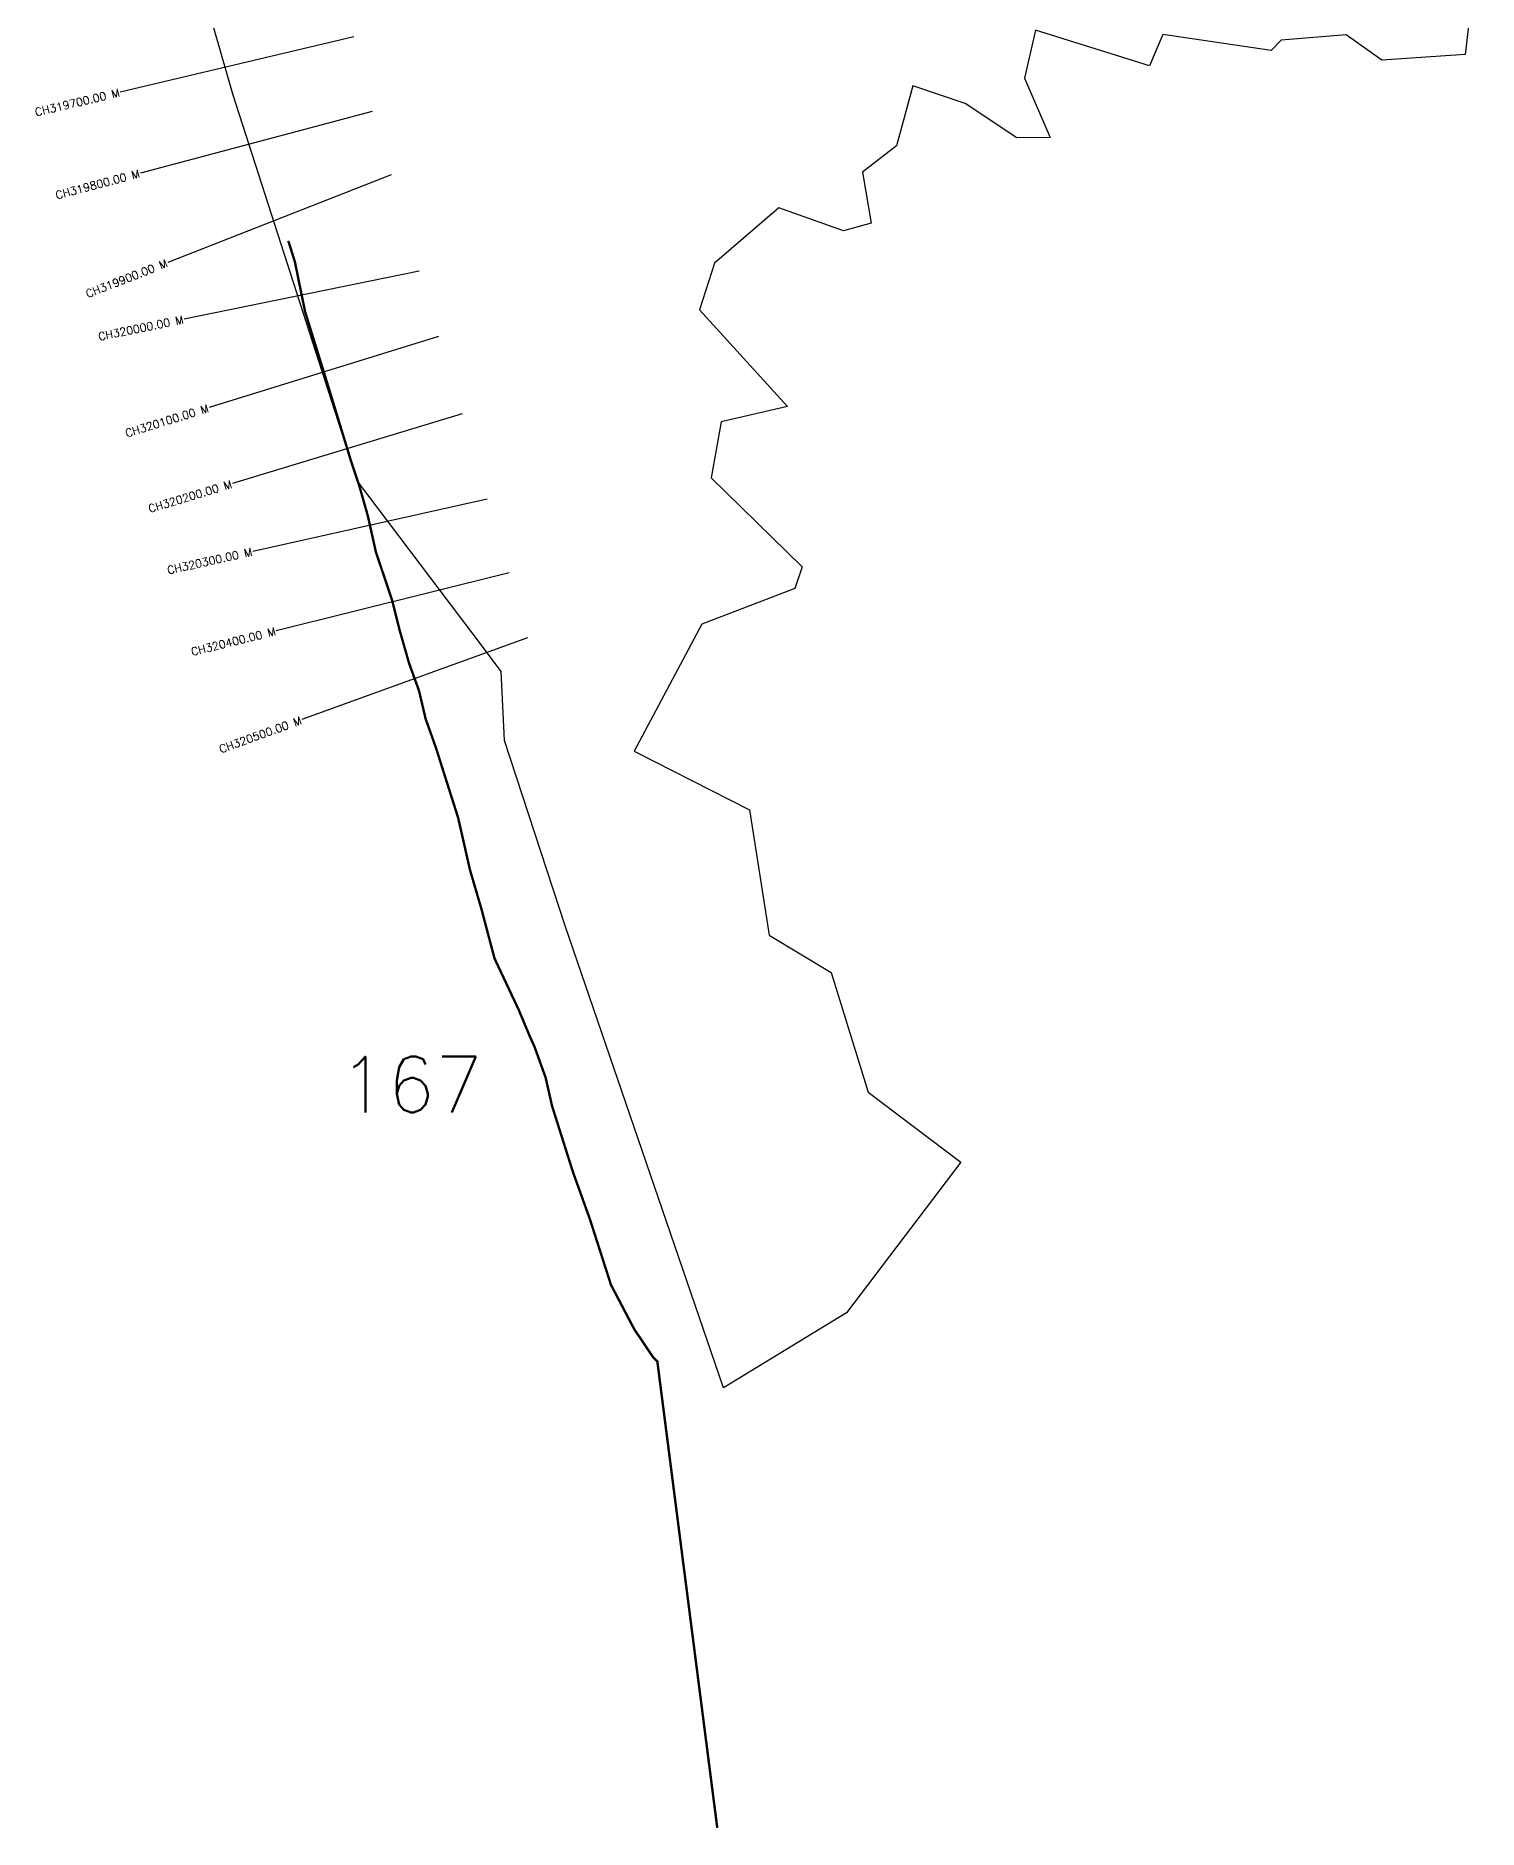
# Model space of a CAD drawing. Header units: metres. Extents: x 287395 to 289392, y 1999172 to 2003319.
# Drawn here: x 287454 to 289257, y 1999172 to 2001413 of the extents above; entities that cross this region are included whole.
import ezdxf
from ezdxf.enums import TextEntityAlignment as Align

# ---------------------------------------------------------------- set-up
doc = ezdxf.new("R2010")
doc.units = ezdxf.units.M
doc.header["$MEASUREMENT"] = 0
for name, color, linetype in [('CS', 134, 'Continuous'), ('CSMark', 6, 'Continuous'), ('NATURALLY PROTECTED', 3, 'Continuous'), ('village', 3, 'Continuous')]:
    doc.layers.add(name, color=color, linetype=linetype)
doc.styles.get("Standard").update_dxf_attribs({"font": 'simplex.shx'})

msp = doc.modelspace()

# ---------------------------------------------------------------- linework, layer by layer
at = {"layer": 'CS'}
for p, q in [((287851.6, 2001412.1), (287559.6, 2001342.9)), ((287874.7, 2001319), (287584.8, 2001241.9)), ((287898.4, 2001239.5), (287619, 2001130.2)), ((287933.5, 2001119.1), (287639.6, 2001059.2)), ((287957.4, 2001037.5), (287670.9, 2000948.7)), ((287986.9, 2000941.1), (287699.8, 2000853.8)), ((288018.2, 2000834.3), (287725.4, 2000769)), ((288045.7, 2000742.1), (287754.5, 2000669.6)), ((288068.7, 2000661), (287786.7, 2000558.7))]:
    msp.add_line(p, q, dxfattribs=at)
at = {"layer": 'NATURALLY PROTECTED', "const_width": 3, "flags": 128}
msp.add_lwpolyline([(287769.6, 2001157.1), (287770.5, 2001154.7), (287778, 2001130.8), (287790.7, 2001068.6), (287820.4, 2000972.9), (287847.9, 2000882.6), (287858.3, 2000851.6), (287869.2, 2000813.2), (287879.2, 2000768.3), (287899.7, 2000707.4), (287908.7, 2000671.2), (287920.6, 2000629.5), (287933.2, 2000594.6), (287941.4, 2000559.7), (287954.3, 2000523.5), (287963, 2000496), (287982, 2000436.2), (287996.9, 2000370.7), (288011, 2000322.6), (288027.5, 2000260.3), (288057.7, 2000196.1), (288072, 2000162), (288077.7, 2000149.4), (288091.4, 2000111.3), (288099.4, 2000076), (288113.1, 2000032.6), (288125.8, 1999992.6), (288146.7, 1999934.5), (288173.1, 1999852.2), (288202.2, 1999796.8), (288225.8, 1999761.7), (288231.1, 1999756.2), (288306, 1999173.4)], dxfattribs=at)
at = {"layer": 'village', "color": 6}
msp.add_polyline3d([(289257.2, 2001529.8, 0), (289240.9, 2001390.1, 0), (289136.6, 2001383.2, 0), (289092.4, 2001414.8, 0), (289010.9, 2001407.9, 0), (288998.5, 2001395.3, 0), (288863.2, 2001415.3, 0), (288846.4, 2001376.1, 0), (288703.9, 2001420.6, 0), (288690.2, 2001360.4, 0), (288722, 2001286.3, 0), (288680.3, 2001285.9, 0), (288615.8, 2001328.9, 0), (288550.4, 2001351, 0), (288530.1, 2001276.1, 0), (288487.6, 2001243.1, 0), (288498.5, 2001179.3, 0), (288463.6, 2001169.6, 0), (288382.8, 2001198.5, 0), (288302.5, 2001129.2, 0), (288283.6, 2001070.8, 0), (288394, 2000950.3, 0), (288310.9, 2000931, 0), (288298.3, 2000860.8, 0), (288412, 2000749.9, 0), (288403, 2000722.8, 0), (288286.9, 2000677.9, 0), (288202, 2000519.3, 0), (288346.2, 2000446, 0), (288370.9, 2000289.3, 0), (288448.2, 2000242.5, 0), (288494.5, 2000093.2, 0), (288610.3, 2000005.7, 0), (288467.6, 1999817.3, 0), (288313.6, 1999723.5, 0), (288115.9, 2000301, 0), (288039.8, 2000532.8, 0), (288035.9, 2000618.9, 0), (288012.4, 2000650.1, 0), (287856.3, 2000856.8, 0), (287700.6, 2001339.2, 0), (287639, 2001553.8, 0)], dxfattribs=at)

# ---------------------------------------------------------------- texts
at = {"insert": (287833.2, 2000137.6), "char_height": 70, "attachment_point": 1}
msp.add_mtext_dynamic_manual_height_columns('167', width=95.172, gutter_width=1, heights=[0], dxfattribs=at)
at = {"layer": 'CSMark'}
for s, rotation, p in [('CH319700.00 M', 13.3309, (287558.7, 2001342.7)), ('CH319800.00 M', 14.8934, (287583.8, 2001241.7)), ('CH319900.00 M', 21.3622, (287618.1, 2001129.9)), ('CH320000.00 M', 11.522, (287638.6, 2001059)), ('CH320100.00 M', 17.2155, (287669.9, 2000948.4)), ('CH320200.00 M', 16.9149, (287698.9, 2000853.5)), ('CH320300.00 M', 12.5625, (287724.4, 2000768.8)), ('CH320400.00 M', 13.9663, (287753.6, 2000669.4)), ('CH320500.00 M', 19.9383, (287785.8, 2000558.3))]:
    msp.add_text(s, height=10, rotation=rotation, dxfattribs=at).set_placement(p, align=Align.MIDDLE_RIGHT)

doc.saveas('drawing.dxf')
